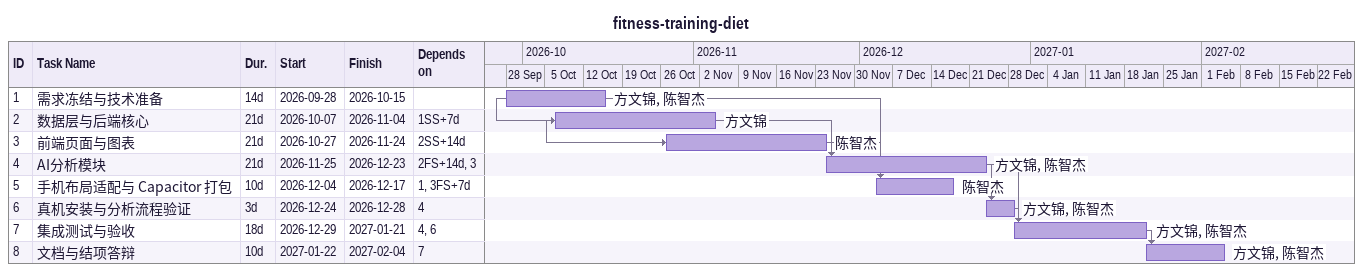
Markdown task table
fitness-training-diet

| ID | Task | Duration | Start | Finish | Predecessors | Resources |
|---|---|---|---|---|---|---|
| 1 | 需求冻结与技术准备 | 14d | 2026-09-28 | 2026-10-15 |  | 方文锦, 陈智杰 |
| 2 | 数据层与后端核心 | 21d | 2026-10-07 | 2026-11-04 | 1SS+7d | 方文锦 |
| 3 | 前端页面与图表 | 21d | 2026-10-27 | 2026-11-24 | 2SS+14d | 陈智杰 |
| 4 | AI分析模块 | 21d | 2026-11-25 | 2026-12-23 | 2FS+14d, 3 | 方文锦, 陈智杰 |
| 5 | 手机布局适配与 Capacitor 打包 | 10d | 2026-12-04 | 2026-12-17 | 1, 3FS+7d | 陈智杰 |
| 6 | 真机安装与分析流程验证 | 3d | 2026-12-24 | 2026-12-28 | 4 | 方文锦, 陈智杰 |
| 7 | 集成测试与验收 | 18d | 2026-12-29 | 2027-01-21 | 4, 6 | 方文锦, 陈智杰 |
| 8 | 文档与结项答辩 | 10d | 2027-01-22 | 2027-02-04 | 7 | 方文锦, 陈智杰 |
